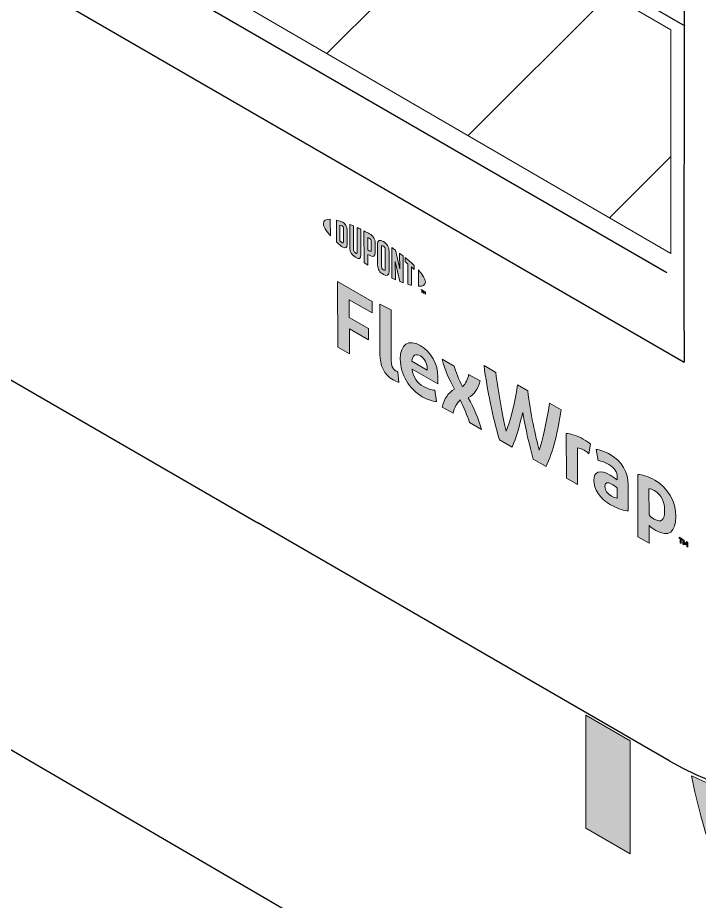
# Model space of a CAD drawing. Extents: x -1392 to 5791, y -3809 to 1722.
# Drawn here: x 1038.8 to 1081.9, y -2898.5 to -2842.6 of the extents above; entities that cross this region are included whole.
import ezdxf

# ---------------------------------------------------------------- set-up
doc = ezdxf.new("R2010")
doc.units = 0
doc.header["$MEASUREMENT"] = 0
for name, color, linetype, lineweight in [('G-ANNO-TTLB', 7, 'Continuous', 0), ('Layer 12', 7, 'Continuous', 0), ('TYVEK', 7, 'Continuous', 0), ('WALL SCRATCH', 7, 'Continuous', 0), ('X-REF - TRACED', 7, 'Continuous', 0)]:
    doc.layers.add(name, color=color, linetype=linetype, lineweight=lineweight)

# ---------------------------------------------------------------- blocks, each defined once
blk = doc.blocks.new('Block_410')
at = {"layer": 'TYVEK', "true_color": 0x003b71, "transparency": 33554687}
h = blk.add_hatch(color=156, dxfattribs=at)
h.dxf.hatch_style = 2
edge = h.paths.add_edge_path()
edge.add_spline(control_points=[(1059.067, -2863.435), (1059.067, -2863.435), (1059.057, -2859.294), (1059.057, -2859.294), (1059.057, -2859.294), (1061.242, -2860.549), (1061.242, -2860.549), (1061.242, -2860.549), (1061.244, -2861.271), (1061.244, -2861.271), (1061.244, -2861.271), (1059.792, -2860.437), (1059.792, -2860.437), (1059.792, -2860.437), (1059.795, -2861.561), (1059.795, -2861.561), (1059.795, -2861.561), (1061.016, -2862.262), (1061.016, -2862.262), (1061.016, -2862.262), (1061.018, -2862.984), (1061.018, -2862.984), (1061.018, -2862.984), (1059.797, -2862.283), (1059.797, -2862.283), (1059.797, -2862.283), (1059.801, -2863.856), (1059.801, -2863.856), (1059.801, -2863.856), (1059.067, -2863.435), (1059.067, -2863.435)], knot_values=[0, 0, 0, 0, 1, 1, 1, 2, 2, 2, 3, 3, 3, 4, 4, 4, 5, 5, 5, 6, 6, 6, 7, 7, 7, 8, 8, 8, 9, 9, 9, 10, 10, 10, 10], degree=3, periodic=0)
h = blk.add_hatch(color=156, dxfattribs=at)
h.dxf.hatch_style = 2
edge = h.paths.add_edge_path()
edge.add_spline(control_points=[(1062.44, -2864.279), (1062.441, -2864.598), (1062.513, -2864.811), (1062.718, -2864.929), (1062.77, -2864.958), (1062.821, -2864.982), (1062.867, -2864.996), (1062.867, -2864.996), (1062.92, -2865.671), (1062.92, -2865.671), (1062.822, -2865.638), (1062.663, -2865.571), (1062.561, -2865.512), (1061.971, -2865.173), (1061.734, -2864.594), (1061.732, -2863.884), (1061.732, -2863.884), (1061.724, -2860.725), (1061.724, -2860.725), (1061.724, -2860.725), (1062.432, -2861.084), (1062.432, -2861.084), (1062.432, -2861.084), (1062.44, -2864.279), (1062.44, -2864.279)], knot_values=[0, 0, 0, 0, 1, 1, 1, 2, 2, 2, 3, 3, 3, 4, 4, 4, 5, 5, 5, 6, 6, 6, 7, 7, 7, 8, 8, 8, 8], degree=3, periodic=0)
h = blk.add_hatch(color=156, dxfattribs=at)
h.dxf.hatch_style = 2
edge = h.paths.add_edge_path()
edge.add_spline(control_points=[(1063.752, -2864.329), (1063.752, -2864.329), (1064.726, -2864.888), (1064.726, -2864.888), (1064.726, -2864.888), (1064.726, -2864.817), (1064.726, -2864.817), (1064.725, -2864.486), (1064.571, -2864.155), (1064.289, -2863.993), (1063.991, -2863.822), (1063.797, -2863.953), (1063.752, -2864.329)], knot_values=[0, 0, 0, 0, 1, 1, 1, 2, 2, 2, 3, 3, 3, 4, 4, 4, 4], degree=3, periodic=0)
edge = h.paths.add_edge_path()
edge.add_spline(control_points=[(1065.31, -2866.889), (1065.085, -2866.878), (1064.751, -2866.769), (1064.413, -2866.575), (1063.587, -2866.101), (1063.021, -2865.174), (1063.019, -2864.192), (1063.016, -2863.251), (1063.533, -2862.91), (1064.287, -2863.343), (1064.959, -2863.728), (1065.402, -2864.532), (1065.404, -2865.324), (1065.404, -2865.502), (1065.394, -2865.65), (1065.384, -2865.762), (1065.384, -2865.762), (1063.763, -2864.832), (1063.763, -2864.832), (1063.831, -2865.343), (1064.073, -2865.694), (1064.483, -2865.93), (1064.734, -2866.074), (1064.975, -2866.148), (1065.196, -2866.168), (1065.196, -2866.168), (1065.31, -2866.889), (1065.31, -2866.889)], knot_values=[0, 0, 0, 0, 1, 1, 1, 2, 2, 2, 3, 3, 3, 4, 4, 4, 5, 5, 5, 6, 6, 6, 7, 7, 7, 8, 8, 8, 9, 9, 9, 9], degree=3, periodic=0)
h = blk.add_hatch(color=156, dxfattribs=at)
h.dxf.hatch_style = 2
edge = h.paths.add_edge_path()
edge.add_spline(control_points=[(1066.451, -2866.091), (1066.106, -2865.456), (1065.833, -2864.892), (1065.672, -2864.209), (1065.672, -2864.209), (1066.437, -2864.648), (1066.437, -2864.648), (1066.504, -2864.952), (1066.731, -2865.484), (1066.957, -2865.951), (1067.146, -2865.734), (1067.31, -2865.48), (1067.345, -2865.169), (1067.345, -2865.169), (1068.063, -2865.581), (1068.063, -2865.581), (1067.931, -2866.12), (1067.706, -2866.422), (1067.323, -2866.657), (1067.693, -2867.348), (1067.946, -2867.906), (1068.158, -2868.654), (1068.158, -2868.654), (1067.393, -2868.215), (1067.393, -2868.215), (1067.285, -2867.822), (1067.027, -2867.231), (1066.811, -2866.782), (1066.617, -2866.996), (1066.433, -2867.244), (1066.362, -2867.623), (1066.362, -2867.623), (1065.675, -2867.229), (1065.675, -2867.229), (1065.801, -2866.687), (1066.041, -2866.352), (1066.451, -2866.091)], knot_values=[0, 0, 0, 0, 1, 1, 1, 2, 2, 2, 3, 3, 3, 4, 4, 4, 5, 5, 5, 6, 6, 6, 7, 7, 7, 8, 8, 8, 9, 9, 9, 10, 10, 10, 11, 11, 11, 12, 12, 12, 12], degree=3, periodic=0)
h = blk.add_hatch(color=156, dxfattribs=at)
h.dxf.hatch_style = 2
edge = h.paths.add_edge_path()
edge.add_spline(control_points=[(1072.452, -2866.984), (1072.452, -2866.984), (1073.201, -2867.414), (1073.201, -2867.414), (1073.009, -2868.681), (1072.675, -2870.113), (1072.241, -2870.999), (1072.241, -2870.999), (1071.436, -2870.536), (1071.436, -2870.536), (1071.183, -2869.652), (1070.955, -2868.653), (1070.763, -2867.574), (1070.57, -2868.432), (1070.352, -2869.175), (1070.097, -2869.767), (1070.097, -2869.767), (1069.291, -2869.305), (1069.291, -2869.305), (1068.878, -2867.934), (1068.51, -2866.098), (1068.317, -2864.61), (1068.317, -2864.61), (1069.061, -2865.037), (1069.061, -2865.037), (1069.223, -2866.377), (1069.513, -2867.944), (1069.725, -2868.757), (1069.944, -2868.191), (1070.285, -2867.028), (1070.43, -2865.824), (1070.43, -2865.824), (1071.087, -2866.201), (1071.087, -2866.201), (1071.244, -2867.579), (1071.581, -2869.131), (1071.808, -2869.953), (1072.012, -2869.378), (1072.301, -2868.144), (1072.452, -2866.984)], knot_values=[0, 0, 0, 0, 1, 1, 1, 2, 2, 2, 3, 3, 3, 4, 4, 4, 5, 5, 5, 6, 6, 6, 7, 7, 7, 8, 8, 8, 9, 9, 9, 10, 10, 10, 11, 11, 11, 12, 12, 12, 13, 13, 13, 13], degree=3, periodic=0)
h = blk.add_hatch(color=156, dxfattribs=at)
h.dxf.hatch_style = 2
edge = h.paths.add_edge_path()
edge.add_spline(control_points=[(1074.594, -2869.26), (1074.778, -2869.366), (1074.953, -2869.489), (1075.055, -2869.578), (1075.055, -2869.578), (1074.954, -2870.187), (1074.954, -2870.187), (1074.867, -2870.102), (1074.759, -2870.028), (1074.652, -2869.966), (1074.462, -2869.857), (1074.334, -2869.825), (1074.226, -2869.822), (1074.226, -2869.822), (1074.232, -2872.141), (1074.232, -2872.141), (1074.232, -2872.141), (1073.524, -2871.735), (1073.524, -2871.735), (1073.524, -2871.735), (1073.517, -2868.901), (1073.517, -2868.901), (1073.794, -2868.901), (1074.224, -2869.047), (1074.594, -2869.26)], knot_values=[0, 0, 0, 0, 1, 1, 1, 2, 2, 2, 3, 3, 3, 4, 4, 4, 5, 5, 5, 6, 6, 6, 7, 7, 7, 8, 8, 8, 8], degree=3, periodic=0)
h = blk.add_hatch(color=156, dxfattribs=at)
h.dxf.hatch_style = 2
edge = h.paths.add_edge_path()
edge.add_spline(control_points=[(1076.749, -2872.99), (1076.749, -2872.99), (1076.748, -2872.357), (1076.748, -2872.357), (1076.63, -2872.26), (1076.506, -2872.171), (1076.383, -2872.101), (1076.147, -2871.965), (1075.963, -2871.966), (1075.964, -2872.244), (1075.964, -2872.492), (1076.118, -2872.711), (1076.39, -2872.867), (1076.544, -2872.955), (1076.672, -2872.993), (1076.749, -2872.99)], knot_values=[0, 0, 0, 0, 1, 1, 1, 2, 2, 2, 3, 3, 3, 4, 4, 4, 5, 5, 5, 5], degree=3, periodic=0)
edge = h.paths.add_edge_path()
edge.add_spline(control_points=[(1076.32, -2873.411), (1075.617, -2873.008), (1075.262, -2872.408), (1075.261, -2871.876), (1075.259, -2871.29), (1075.674, -2871.185), (1076.29, -2871.533), (1076.433, -2871.615), (1076.618, -2871.745), (1076.746, -2871.842), (1076.746, -2871.842), (1076.746, -2871.7), (1076.746, -2871.7), (1076.745, -2871.34), (1076.565, -2871.065), (1076.222, -2870.868), (1075.996, -2870.738), (1075.755, -2870.641), (1075.545, -2870.621), (1075.545, -2870.621), (1075.415, -2869.908), (1075.415, -2869.908), (1075.635, -2869.928), (1075.989, -2870.061), (1076.302, -2870.24), (1077.056, -2870.673), (1077.432, -2871.35), (1077.434, -2872.148), (1077.434, -2872.148), (1077.438, -2873.793), (1077.438, -2873.793), (1077.228, -2873.796), (1076.833, -2873.706), (1076.32, -2873.411)], knot_values=[0, 0, 0, 0, 1, 1, 1, 2, 2, 2, 3, 3, 3, 4, 4, 4, 5, 5, 5, 6, 6, 6, 7, 7, 7, 8, 8, 8, 9, 9, 9, 10, 10, 10, 11, 11, 11, 11], degree=3, periodic=0)
h = blk.add_hatch(color=156, dxfattribs=at)
h.dxf.hatch_style = 2
edge = h.paths.add_edge_path()
edge.add_spline(control_points=[(1079.083, -2874.324), (1079.535, -2874.583), (1079.745, -2874.385), (1079.743, -2873.775), (1079.742, -2873.243), (1079.546, -2872.776), (1079.079, -2872.508), (1078.951, -2872.434), (1078.859, -2872.411), (1078.751, -2872.397), (1078.751, -2872.397), (1078.755, -2874.053), (1078.755, -2874.053), (1078.853, -2874.156), (1078.935, -2874.239), (1079.083, -2874.324)], knot_values=[0, 0, 0, 0, 1, 1, 1, 2, 2, 2, 3, 3, 3, 4, 4, 4, 5, 5, 5, 5], degree=3, periodic=0)
edge = h.paths.add_edge_path()
edge.add_spline(control_points=[(1079.188, -2875.046), (1079.008, -2874.943), (1078.885, -2874.848), (1078.757, -2874.721), (1078.757, -2874.721), (1078.759, -2875.845), (1078.759, -2875.845), (1078.759, -2875.845), (1078.056, -2875.442), (1078.056, -2875.442), (1078.056, -2875.442), (1078.047, -2871.496), (1078.047, -2871.496), (1078.339, -2871.51), (1078.749, -2871.645), (1079.113, -2871.854), (1079.955, -2872.337), (1080.459, -2873.218), (1080.461, -2874.164), (1080.464, -2875.134), (1079.988, -2875.505), (1079.188, -2875.046)], knot_values=[0, 0, 0, 0, 1, 1, 1, 2, 2, 2, 3, 3, 3, 4, 4, 4, 5, 5, 5, 6, 6, 6, 7, 7, 7, 7], degree=3, periodic=0)
h = blk.add_hatch(color=156, dxfattribs=at)
h.dxf.hatch_style = 2
edge = h.paths.add_edge_path()
edge.add_spline(control_points=[(1080.969, -2875.651), (1080.996, -2875.738), (1081.02, -2875.804), (1081.051, -2875.875), (1081.082, -2875.839), (1081.103, -2875.8), (1081.128, -2875.742), (1081.128, -2875.742), (1081.202, -2875.784), (1081.202, -2875.784), (1081.202, -2875.784), (1081.203, -2876.09), (1081.203, -2876.09), (1081.203, -2876.09), (1081.138, -2876.053), (1081.138, -2876.053), (1081.138, -2876.053), (1081.138, -2875.912), (1081.138, -2875.912), (1081.138, -2875.912), (1081.141, -2875.866), (1081.141, -2875.866), (1081.121, -2875.9), (1081.096, -2875.935), (1081.075, -2875.961), (1081.075, -2875.961), (1081.025, -2875.933), (1081.025, -2875.933), (1081.003, -2875.88), (1080.978, -2875.817), (1080.957, -2875.758), (1080.957, -2875.758), (1080.96, -2875.81), (1080.96, -2875.81), (1080.96, -2875.81), (1080.96, -2875.951), (1080.96, -2875.951), (1080.96, -2875.951), (1080.896, -2875.914), (1080.896, -2875.914), (1080.896, -2875.914), (1080.895, -2875.608), (1080.895, -2875.608), (1080.895, -2875.608), (1080.969, -2875.651), (1080.969, -2875.651)], knot_values=[0, 0, 0, 0, 1, 1, 1, 2, 2, 2, 3, 3, 3, 4, 4, 4, 5, 5, 5, 6, 6, 6, 7, 7, 7, 8, 8, 8, 9, 9, 9, 10, 10, 10, 11, 11, 11, 12, 12, 12, 13, 13, 13, 14, 14, 14, 15, 15, 15, 15], degree=3, periodic=0)
edge = h.paths.add_edge_path()
edge.add_spline(control_points=[(1080.723, -2875.577), (1080.723, -2875.577), (1080.652, -2875.536), (1080.652, -2875.536), (1080.652, -2875.536), (1080.652, -2875.468), (1080.652, -2875.468), (1080.652, -2875.468), (1080.866, -2875.591), (1080.866, -2875.591), (1080.866, -2875.591), (1080.866, -2875.659), (1080.866, -2875.659), (1080.866, -2875.659), (1080.795, -2875.618), (1080.795, -2875.618), (1080.795, -2875.618), (1080.795, -2875.856), (1080.795, -2875.856), (1080.795, -2875.856), (1080.724, -2875.815), (1080.724, -2875.815), (1080.724, -2875.815), (1080.723, -2875.577), (1080.723, -2875.577)], knot_values=[0, 0, 0, 0, 1, 1, 1, 2, 2, 2, 3, 3, 3, 4, 4, 4, 5, 5, 5, 6, 6, 6, 7, 7, 7, 8, 8, 8, 8], degree=3, periodic=0)
at = {"layer": 'TYVEK'}
for points, knots in [([(1059.067, -2863.435), (1059.067, -2863.435), (1059.057, -2859.294), (1059.057, -2859.294), (1059.057, -2859.294), (1061.242, -2860.549), (1061.242, -2860.549), (1061.242, -2860.549), (1061.244, -2861.271), (1061.244, -2861.271), (1061.244, -2861.271), (1059.792, -2860.437), (1059.792, -2860.437), (1059.792, -2860.437), (1059.795, -2861.561), (1059.795, -2861.561), (1059.795, -2861.561), (1061.016, -2862.262), (1061.016, -2862.262), (1061.016, -2862.262), (1061.018, -2862.984), (1061.018, -2862.984), (1061.018, -2862.984), (1059.797, -2862.283), (1059.797, -2862.283), (1059.797, -2862.283), (1059.801, -2863.856), (1059.801, -2863.856), (1059.801, -2863.856), (1059.067, -2863.435), (1059.067, -2863.435)], [0, 0, 0, 0, 1, 1, 1, 2, 2, 2, 3, 3, 3, 4, 4, 4, 5, 5, 5, 6, 6, 6, 7, 7, 7, 8, 8, 8, 9, 9, 9, 10, 10, 10, 10]), ([(1062.44, -2864.279), (1062.441, -2864.598), (1062.513, -2864.811), (1062.718, -2864.929), (1062.77, -2864.958), (1062.821, -2864.982), (1062.867, -2864.996), (1062.867, -2864.996), (1062.92, -2865.671), (1062.92, -2865.671), (1062.822, -2865.638), (1062.663, -2865.571), (1062.561, -2865.512), (1061.971, -2865.173), (1061.734, -2864.594), (1061.732, -2863.884), (1061.732, -2863.884), (1061.724, -2860.725), (1061.724, -2860.725), (1061.724, -2860.725), (1062.432, -2861.084), (1062.432, -2861.084), (1062.432, -2861.084), (1062.44, -2864.279), (1062.44, -2864.279)], [0, 0, 0, 0, 1, 1, 1, 2, 2, 2, 3, 3, 3, 4, 4, 4, 5, 5, 5, 6, 6, 6, 7, 7, 7, 8, 8, 8, 8]), ([(1065.31, -2866.889), (1065.085, -2866.878), (1064.751, -2866.769), (1064.413, -2866.575), (1063.587, -2866.101), (1063.021, -2865.174), (1063.019, -2864.192), (1063.016, -2863.251), (1063.533, -2862.91), (1064.287, -2863.343), (1064.959, -2863.728), (1065.402, -2864.532), (1065.404, -2865.324), (1065.404, -2865.502), (1065.394, -2865.65), (1065.384, -2865.762), (1065.384, -2865.762), (1063.763, -2864.832), (1063.763, -2864.832), (1063.831, -2865.343), (1064.073, -2865.694), (1064.483, -2865.93), (1064.734, -2866.074), (1064.975, -2866.148), (1065.196, -2866.168), (1065.196, -2866.168), (1065.31, -2866.889), (1065.31, -2866.889)], [0, 0, 0, 0, 1, 1, 1, 2, 2, 2, 3, 3, 3, 4, 4, 4, 5, 5, 5, 6, 6, 6, 7, 7, 7, 8, 8, 8, 9, 9, 9, 9]), ([(1063.752, -2864.329), (1063.752, -2864.329), (1064.726, -2864.888), (1064.726, -2864.888), (1064.726, -2864.888), (1064.726, -2864.817), (1064.726, -2864.817), (1064.725, -2864.486), (1064.571, -2864.155), (1064.289, -2863.993), (1063.991, -2863.822), (1063.797, -2863.953), (1063.752, -2864.329)], [0, 0, 0, 0, 1, 1, 1, 2, 2, 2, 3, 3, 3, 4, 4, 4, 4]), ([(1066.451, -2866.091), (1066.106, -2865.456), (1065.833, -2864.892), (1065.672, -2864.209), (1065.672, -2864.209), (1066.437, -2864.648), (1066.437, -2864.648), (1066.504, -2864.952), (1066.731, -2865.484), (1066.957, -2865.951), (1067.146, -2865.734), (1067.31, -2865.48), (1067.345, -2865.169), (1067.345, -2865.169), (1068.063, -2865.581), (1068.063, -2865.581), (1067.931, -2866.12), (1067.706, -2866.422), (1067.323, -2866.657), (1067.693, -2867.348), (1067.946, -2867.906), (1068.158, -2868.654), (1068.158, -2868.654), (1067.393, -2868.215), (1067.393, -2868.215), (1067.285, -2867.822), (1067.027, -2867.231), (1066.811, -2866.782), (1066.617, -2866.996), (1066.433, -2867.244), (1066.362, -2867.623), (1066.362, -2867.623), (1065.675, -2867.229), (1065.675, -2867.229), (1065.801, -2866.687), (1066.041, -2866.352), (1066.451, -2866.091)], [0, 0, 0, 0, 1, 1, 1, 2, 2, 2, 3, 3, 3, 4, 4, 4, 5, 5, 5, 6, 6, 6, 7, 7, 7, 8, 8, 8, 9, 9, 9, 10, 10, 10, 11, 11, 11, 12, 12, 12, 12]), ([(1072.452, -2866.984), (1072.452, -2866.984), (1073.201, -2867.414), (1073.201, -2867.414), (1073.009, -2868.681), (1072.675, -2870.113), (1072.241, -2870.999), (1072.241, -2870.999), (1071.436, -2870.536), (1071.436, -2870.536), (1071.183, -2869.652), (1070.955, -2868.653), (1070.763, -2867.574), (1070.57, -2868.432), (1070.352, -2869.175), (1070.097, -2869.767), (1070.097, -2869.767), (1069.291, -2869.305), (1069.291, -2869.305), (1068.878, -2867.934), (1068.51, -2866.098), (1068.317, -2864.61), (1068.317, -2864.61), (1069.061, -2865.037), (1069.061, -2865.037), (1069.223, -2866.377), (1069.513, -2867.944), (1069.725, -2868.757), (1069.944, -2868.191), (1070.285, -2867.028), (1070.43, -2865.824), (1070.43, -2865.824), (1071.087, -2866.201), (1071.087, -2866.201), (1071.244, -2867.579), (1071.581, -2869.131), (1071.808, -2869.953), (1072.012, -2869.378), (1072.301, -2868.144), (1072.452, -2866.984)], [0, 0, 0, 0, 1, 1, 1, 2, 2, 2, 3, 3, 3, 4, 4, 4, 5, 5, 5, 6, 6, 6, 7, 7, 7, 8, 8, 8, 9, 9, 9, 10, 10, 10, 11, 11, 11, 12, 12, 12, 13, 13, 13, 13]), ([(1074.594, -2869.26), (1074.778, -2869.366), (1074.953, -2869.489), (1075.055, -2869.578), (1075.055, -2869.578), (1074.954, -2870.187), (1074.954, -2870.187), (1074.867, -2870.102), (1074.759, -2870.028), (1074.652, -2869.966), (1074.462, -2869.857), (1074.334, -2869.825), (1074.226, -2869.822), (1074.226, -2869.822), (1074.232, -2872.141), (1074.232, -2872.141), (1074.232, -2872.141), (1073.524, -2871.735), (1073.524, -2871.735), (1073.524, -2871.735), (1073.517, -2868.901), (1073.517, -2868.901), (1073.794, -2868.901), (1074.224, -2869.047), (1074.594, -2869.26)], [0, 0, 0, 0, 1, 1, 1, 2, 2, 2, 3, 3, 3, 4, 4, 4, 5, 5, 5, 6, 6, 6, 7, 7, 7, 8, 8, 8, 8]), ([(1076.32, -2873.411), (1075.617, -2873.008), (1075.262, -2872.408), (1075.261, -2871.876), (1075.259, -2871.29), (1075.674, -2871.185), (1076.29, -2871.533), (1076.433, -2871.615), (1076.618, -2871.745), (1076.746, -2871.842), (1076.746, -2871.842), (1076.746, -2871.7), (1076.746, -2871.7), (1076.745, -2871.34), (1076.565, -2871.065), (1076.222, -2870.868), (1075.996, -2870.738), (1075.755, -2870.641), (1075.545, -2870.621), (1075.545, -2870.621), (1075.415, -2869.908), (1075.415, -2869.908), (1075.635, -2869.928), (1075.989, -2870.061), (1076.302, -2870.24), (1077.056, -2870.673), (1077.432, -2871.35), (1077.434, -2872.148), (1077.434, -2872.148), (1077.438, -2873.793), (1077.438, -2873.793), (1077.228, -2873.796), (1076.833, -2873.706), (1076.32, -2873.411)], [0, 0, 0, 0, 1, 1, 1, 2, 2, 2, 3, 3, 3, 4, 4, 4, 5, 5, 5, 6, 6, 6, 7, 7, 7, 8, 8, 8, 9, 9, 9, 10, 10, 10, 11, 11, 11, 11]), ([(1079.188, -2875.046), (1079.008, -2874.943), (1078.885, -2874.848), (1078.757, -2874.721), (1078.757, -2874.721), (1078.759, -2875.845), (1078.759, -2875.845), (1078.759, -2875.845), (1078.056, -2875.442), (1078.056, -2875.442), (1078.056, -2875.442), (1078.047, -2871.496), (1078.047, -2871.496), (1078.339, -2871.51), (1078.749, -2871.645), (1079.113, -2871.854), (1079.955, -2872.337), (1080.459, -2873.218), (1080.461, -2874.164), (1080.464, -2875.134), (1079.988, -2875.505), (1079.188, -2875.046)], [0, 0, 0, 0, 1, 1, 1, 2, 2, 2, 3, 3, 3, 4, 4, 4, 5, 5, 5, 6, 6, 6, 7, 7, 7, 7]), ([(1076.749, -2872.99), (1076.749, -2872.99), (1076.748, -2872.357), (1076.748, -2872.357), (1076.63, -2872.26), (1076.506, -2872.171), (1076.383, -2872.101), (1076.147, -2871.965), (1075.963, -2871.966), (1075.964, -2872.244), (1075.964, -2872.492), (1076.118, -2872.711), (1076.39, -2872.867), (1076.544, -2872.955), (1076.672, -2872.993), (1076.749, -2872.99)], [0, 0, 0, 0, 1, 1, 1, 2, 2, 2, 3, 3, 3, 4, 4, 4, 5, 5, 5, 5]), ([(1079.083, -2874.324), (1079.535, -2874.583), (1079.745, -2874.385), (1079.743, -2873.775), (1079.742, -2873.243), (1079.546, -2872.776), (1079.079, -2872.508), (1078.951, -2872.434), (1078.859, -2872.411), (1078.751, -2872.397), (1078.751, -2872.397), (1078.755, -2874.053), (1078.755, -2874.053), (1078.853, -2874.156), (1078.935, -2874.239), (1079.083, -2874.324)], [0, 0, 0, 0, 1, 1, 1, 2, 2, 2, 3, 3, 3, 4, 4, 4, 5, 5, 5, 5]), ([(1080.723, -2875.577), (1080.723, -2875.577), (1080.652, -2875.536), (1080.652, -2875.536), (1080.652, -2875.536), (1080.652, -2875.468), (1080.652, -2875.468), (1080.652, -2875.468), (1080.866, -2875.591), (1080.866, -2875.591), (1080.866, -2875.591), (1080.866, -2875.659), (1080.866, -2875.659), (1080.866, -2875.659), (1080.795, -2875.618), (1080.795, -2875.618), (1080.795, -2875.618), (1080.795, -2875.856), (1080.795, -2875.856), (1080.795, -2875.856), (1080.724, -2875.815), (1080.724, -2875.815), (1080.724, -2875.815), (1080.723, -2875.577), (1080.723, -2875.577)], [0, 0, 0, 0, 1, 1, 1, 2, 2, 2, 3, 3, 3, 4, 4, 4, 5, 5, 5, 6, 6, 6, 7, 7, 7, 8, 8, 8, 8]), ([(1080.969, -2875.651), (1080.996, -2875.738), (1081.02, -2875.804), (1081.051, -2875.875), (1081.082, -2875.839), (1081.103, -2875.8), (1081.128, -2875.742), (1081.128, -2875.742), (1081.202, -2875.784), (1081.202, -2875.784), (1081.202, -2875.784), (1081.203, -2876.09), (1081.203, -2876.09), (1081.203, -2876.09), (1081.138, -2876.053), (1081.138, -2876.053), (1081.138, -2876.053), (1081.138, -2875.912), (1081.138, -2875.912), (1081.138, -2875.912), (1081.141, -2875.866), (1081.141, -2875.866), (1081.121, -2875.9), (1081.096, -2875.935), (1081.075, -2875.961), (1081.075, -2875.961), (1081.025, -2875.933), (1081.025, -2875.933), (1081.003, -2875.88), (1080.978, -2875.817), (1080.957, -2875.758), (1080.957, -2875.758), (1080.96, -2875.81), (1080.96, -2875.81), (1080.96, -2875.81), (1080.96, -2875.951), (1080.96, -2875.951), (1080.96, -2875.951), (1080.896, -2875.914), (1080.896, -2875.914), (1080.896, -2875.914), (1080.895, -2875.608), (1080.895, -2875.608), (1080.895, -2875.608), (1080.969, -2875.651), (1080.969, -2875.651)], [0, 0, 0, 0, 1, 1, 1, 2, 2, 2, 3, 3, 3, 4, 4, 4, 5, 5, 5, 6, 6, 6, 7, 7, 7, 8, 8, 8, 9, 9, 9, 10, 10, 10, 11, 11, 11, 12, 12, 12, 13, 13, 13, 14, 14, 14, 15, 15, 15, 15])]:
    blk.add_open_spline(points, degree=3, knots=knots, dxfattribs=at)
blk = doc.blocks.new('Block_411')
at = {"layer": 'TYVEK', "true_color": 0x003b71, "transparency": 33554687}
h = blk.add_hatch(color=156, dxfattribs=at)
h.dxf.hatch_style = 2
edge = h.paths.add_edge_path()
edge.add_spline(control_points=[(1058.155, -2855.616), (1058.155, -2855.806), (1058.316, -2856.077), (1058.596, -2856.39), (1058.596, -2856.39), (1058.593, -2855.351), (1058.593, -2855.351), (1058.314, -2855.342), (1058.154, -2855.427), (1058.155, -2855.616)], knot_values=[0, 0, 0, 0, 1, 1, 1, 2, 2, 2, 3, 3, 3, 3], degree=3, periodic=0)
h = blk.add_hatch(color=156, dxfattribs=at)
h.dxf.hatch_style = 2
edge = h.paths.add_edge_path()
edge.add_spline(control_points=[(1059.436, -2856.776), (1059.436, -2856.856), (1059.395, -2856.858), (1059.345, -2856.83), (1059.306, -2856.808), (1059.247, -2856.757), (1059.198, -2856.714), (1059.198, -2856.714), (1059.195, -2855.72), (1059.195, -2855.72), (1059.244, -2855.733), (1059.304, -2855.751), (1059.342, -2855.773), (1059.392, -2855.802), (1059.434, -2855.852), (1059.434, -2855.932), (1059.434, -2855.932), (1059.436, -2856.776), (1059.436, -2856.776)], knot_values=[0, 0, 0, 0, 1, 1, 1, 2, 2, 2, 3, 3, 3, 4, 4, 4, 5, 5, 5, 6, 6, 6, 6], degree=3, periodic=0)
edge = h.paths.add_edge_path()
edge.add_spline(control_points=[(1059.374, -2855.532), (1059.296, -2855.487), (1059.183, -2855.449), (1058.98, -2855.405), (1058.98, -2855.405), (1058.983, -2856.783), (1058.983, -2856.783), (1059.163, -2856.948), (1059.3, -2857.063), (1059.378, -2857.108), (1059.558, -2857.212), (1059.659, -2857.143), (1059.659, -2856.939), (1059.659, -2856.939), (1059.656, -2856.024), (1059.656, -2856.024), (1059.656, -2855.821), (1059.554, -2855.635), (1059.374, -2855.532)], knot_values=[0, 0, 0, 0, 1, 1, 1, 2, 2, 2, 3, 3, 3, 4, 4, 4, 5, 5, 5, 6, 6, 6, 6], degree=3, periodic=0)
h = blk.add_hatch(color=156, dxfattribs=at)
h.dxf.hatch_style = 2
edge = h.paths.add_edge_path()
edge.add_spline(control_points=[(1060.286, -2857.425), (1060.287, -2857.505), (1060.263, -2857.542), (1060.177, -2857.48), (1060.092, -2857.42), (1060.069, -2857.365), (1060.069, -2857.271), (1060.069, -2857.271), (1060.065, -2855.771), (1060.065, -2855.771), (1060.009, -2855.746), (1059.883, -2855.694), (1059.83, -2855.672), (1059.83, -2855.672), (1059.833, -2857.189), (1059.833, -2857.189), (1059.834, -2857.431), (1059.936, -2857.584), (1060.177, -2857.754), (1060.398, -2857.91), (1060.533, -2857.859), (1060.532, -2857.59), (1060.532, -2857.59), (1060.528, -2855.988), (1060.528, -2855.988), (1060.482, -2855.964), (1060.331, -2855.892), (1060.283, -2855.87), (1060.283, -2855.87), (1060.286, -2857.425), (1060.286, -2857.425)], knot_values=[0, 0, 0, 0, 1, 1, 1, 2, 2, 2, 3, 3, 3, 4, 4, 4, 5, 5, 5, 6, 6, 6, 7, 7, 7, 8, 8, 8, 9, 9, 9, 10, 10, 10, 10], degree=3, periodic=0)
h = blk.add_hatch(color=156, dxfattribs=at)
h.dxf.hatch_style = 2
edge = h.paths.add_edge_path()
edge.add_spline(control_points=[(1061.181, -2857.281), (1061.181, -2857.368), (1061.155, -2857.397), (1061.055, -2857.34), (1061.055, -2857.34), (1060.969, -2857.291), (1060.969, -2857.291), (1060.969, -2857.291), (1060.967, -2856.494), (1060.967, -2856.494), (1061.005, -2856.514), (1061.026, -2856.525), (1061.049, -2856.538), (1061.157, -2856.6), (1061.18, -2856.661), (1061.18, -2856.749), (1061.18, -2856.749), (1061.181, -2857.281), (1061.181, -2857.281)], knot_values=[0, 0, 0, 0, 1, 1, 1, 2, 2, 2, 3, 3, 3, 4, 4, 4, 5, 5, 5, 6, 6, 6, 6], degree=3, periodic=0)
edge = h.paths.add_edge_path()
edge.add_spline(control_points=[(1061.063, -2856.265), (1061.02, -2856.24), (1060.864, -2856.157), (1060.72, -2856.084), (1060.72, -2856.084), (1060.725, -2858.103), (1060.725, -2858.103), (1060.774, -2858.134), (1060.902, -2858.215), (1060.971, -2858.257), (1060.971, -2858.257), (1060.97, -2857.571), (1060.97, -2857.571), (1060.97, -2857.571), (1061.066, -2857.626), (1061.066, -2857.626), (1061.324, -2857.773), (1061.43, -2857.701), (1061.43, -2857.445), (1061.43, -2857.445), (1061.428, -2856.85), (1061.428, -2856.85), (1061.428, -2856.599), (1061.307, -2856.405), (1061.063, -2856.265)], knot_values=[0, 0, 0, 0, 1, 1, 1, 2, 2, 2, 3, 3, 3, 4, 4, 4, 5, 5, 5, 6, 6, 6, 7, 7, 7, 8, 8, 8, 8], degree=3, periodic=0)
h = blk.add_hatch(color=156, dxfattribs=at)
h.dxf.hatch_style = 2
edge = h.paths.add_edge_path()
edge.add_spline(control_points=[(1062.061, -2858.49), (1062.061, -2858.57), (1062.039, -2858.598), (1061.951, -2858.551), (1061.862, -2858.503), (1061.837, -2858.444), (1061.837, -2858.362), (1061.837, -2858.362), (1061.834, -2857.104), (1061.834, -2857.104), (1061.834, -2857.021), (1061.858, -2856.989), (1061.948, -2857.043), (1062.035, -2857.096), (1062.058, -2857.152), (1062.058, -2857.232), (1062.058, -2857.232), (1062.061, -2858.49), (1062.061, -2858.49)], knot_values=[0, 0, 0, 0, 1, 1, 1, 2, 2, 2, 3, 3, 3, 4, 4, 4, 5, 5, 5, 6, 6, 6, 6], degree=3, periodic=0)
edge = h.paths.add_edge_path()
edge.add_spline(control_points=[(1061.947, -2856.761), (1061.719, -2856.618), (1061.584, -2856.656), (1061.584, -2856.922), (1061.584, -2856.922), (1061.588, -2858.242), (1061.588, -2858.242), (1061.588, -2858.523), (1061.711, -2858.709), (1061.952, -2858.835), (1062.188, -2858.958), (1062.31, -2858.925), (1062.31, -2858.627), (1062.31, -2858.627), (1062.307, -2857.367), (1062.307, -2857.367), (1062.306, -2857.082), (1062.195, -2856.917), (1061.947, -2856.761)], knot_values=[0, 0, 0, 0, 1, 1, 1, 2, 2, 2, 3, 3, 3, 4, 4, 4, 5, 5, 5, 6, 6, 6, 6], degree=3, periodic=0)
h = blk.add_hatch(color=156, dxfattribs=at)
h.dxf.hatch_style = 2
edge = h.paths.add_edge_path()
edge.add_spline(control_points=[(1062.991, -2858.483), (1062.991, -2858.483), (1062.716, -2857.301), (1062.716, -2857.301), (1062.641, -2857.247), (1062.552, -2857.184), (1062.483, -2857.137), (1062.483, -2857.137), (1062.487, -2859.073), (1062.487, -2859.073), (1062.536, -2859.096), (1062.66, -2859.151), (1062.724, -2859.178), (1062.724, -2859.178), (1062.702, -2858.026), (1062.702, -2858.026), (1062.702, -2858.026), (1062.993, -2859.288), (1062.993, -2859.288), (1063.054, -2859.312), (1063.144, -2859.346), (1063.203, -2859.367), (1063.203, -2859.367), (1063.199, -2857.665), (1063.199, -2857.665), (1063.137, -2857.616), (1063.025, -2857.53), (1062.972, -2857.489), (1062.972, -2857.489), (1062.991, -2858.483), (1062.991, -2858.483)], knot_values=[0, 0, 0, 0, 1, 1, 1, 2, 2, 2, 3, 3, 3, 4, 4, 4, 5, 5, 5, 6, 6, 6, 7, 7, 7, 8, 8, 8, 9, 9, 9, 10, 10, 10, 10], degree=3, periodic=0)
h = blk.add_hatch(color=156, dxfattribs=at)
h.dxf.hatch_style = 2
edge = h.paths.add_edge_path()
edge.add_spline(control_points=[(1063.321, -2858.032), (1063.382, -2858.08), (1063.442, -2858.128), (1063.5, -2858.177), (1063.5, -2858.177), (1063.503, -2859.464), (1063.503, -2859.464), (1063.557, -2859.481), (1063.657, -2859.508), (1063.724, -2859.523), (1063.724, -2859.523), (1063.721, -2858.364), (1063.721, -2858.364), (1063.785, -2858.42), (1063.845, -2858.473), (1063.9, -2858.523), (1063.9, -2858.523), (1063.9, -2858.275), (1063.9, -2858.275), (1063.725, -2858.105), (1063.539, -2857.941), (1063.32, -2857.763), (1063.32, -2857.763), (1063.321, -2858.032), (1063.321, -2858.032)], knot_values=[0, 0, 0, 0, 1, 1, 1, 2, 2, 2, 3, 3, 3, 4, 4, 4, 5, 5, 5, 6, 6, 6, 7, 7, 7, 8, 8, 8, 8], degree=3, periodic=0)
h = blk.add_hatch(color=156, dxfattribs=at)
h.dxf.hatch_style = 2
edge = h.paths.add_edge_path()
edge.add_spline(control_points=[(1064.606, -2859.319), (1064.606, -2859.51), (1064.446, -2859.596), (1064.167, -2859.589), (1064.167, -2859.589), (1064.164, -2858.549), (1064.164, -2858.549), (1064.444, -2858.861), (1064.605, -2859.131), (1064.606, -2859.319)], knot_values=[0, 0, 0, 0, 1, 1, 1, 2, 2, 2, 3, 3, 3, 3], degree=3, periodic=0)
h = blk.add_hatch(color=156, dxfattribs=at)
h.dxf.hatch_style = 2
edge = h.paths.add_edge_path()
edge.add_spline(control_points=[(1064.476, -2859.87), (1064.476, -2859.87), (1064.503, -2859.886), (1064.503, -2859.886), (1064.503, -2859.886), (1064.542, -2859.979), (1064.542, -2859.979), (1064.542, -2859.979), (1064.581, -2859.931), (1064.581, -2859.931), (1064.581, -2859.931), (1064.607, -2859.945), (1064.607, -2859.945), (1064.607, -2859.945), (1064.607, -2860.095), (1064.607, -2860.095), (1064.607, -2860.095), (1064.583, -2860.081), (1064.583, -2860.081), (1064.583, -2860.081), (1064.583, -2859.975), (1064.583, -2859.975), (1064.583, -2859.975), (1064.543, -2860.023), (1064.543, -2860.023), (1064.543, -2860.023), (1064.541, -2860.022), (1064.541, -2860.022), (1064.541, -2860.022), (1064.5, -2859.927), (1064.5, -2859.927), (1064.5, -2859.927), (1064.501, -2860.034), (1064.501, -2860.034), (1064.501, -2860.034), (1064.477, -2860.02), (1064.477, -2860.02), (1064.477, -2860.02), (1064.476, -2859.87), (1064.476, -2859.87)], knot_values=[0, 0, 0, 0, 1, 1, 1, 2, 2, 2, 3, 3, 3, 4, 4, 4, 5, 5, 5, 6, 6, 6, 7, 7, 7, 8, 8, 8, 9, 9, 9, 10, 10, 10, 11, 11, 11, 12, 12, 12, 13, 13, 13, 13], degree=3, periodic=0)
edge = h.paths.add_edge_path()
edge.add_spline(control_points=[(1064.384, -2859.843), (1064.384, -2859.843), (1064.343, -2859.82), (1064.343, -2859.82), (1064.343, -2859.82), (1064.343, -2859.794), (1064.343, -2859.794), (1064.343, -2859.794), (1064.448, -2859.854), (1064.448, -2859.854), (1064.448, -2859.854), (1064.449, -2859.881), (1064.449, -2859.881), (1064.449, -2859.881), (1064.408, -2859.858), (1064.408, -2859.858), (1064.408, -2859.858), (1064.409, -2859.981), (1064.409, -2859.981), (1064.409, -2859.981), (1064.384, -2859.967), (1064.384, -2859.967), (1064.384, -2859.967), (1064.384, -2859.843), (1064.384, -2859.843)], knot_values=[0, 0, 0, 0, 1, 1, 1, 2, 2, 2, 3, 3, 3, 4, 4, 4, 5, 5, 5, 6, 6, 6, 7, 7, 7, 8, 8, 8, 8], degree=3, periodic=0)
at = {"layer": 'TYVEK'}
for points, knots in [([(1058.155, -2855.616), (1058.155, -2855.806), (1058.316, -2856.077), (1058.596, -2856.39), (1058.596, -2856.39), (1058.593, -2855.351), (1058.593, -2855.351), (1058.314, -2855.342), (1058.154, -2855.427), (1058.155, -2855.616)], [0, 0, 0, 0, 1, 1, 1, 2, 2, 2, 3, 3, 3, 3]), ([(1059.374, -2855.532), (1059.296, -2855.487), (1059.183, -2855.449), (1058.98, -2855.405), (1058.98, -2855.405), (1058.983, -2856.783), (1058.983, -2856.783), (1059.163, -2856.948), (1059.3, -2857.063), (1059.378, -2857.108), (1059.558, -2857.212), (1059.659, -2857.143), (1059.659, -2856.939), (1059.659, -2856.939), (1059.656, -2856.024), (1059.656, -2856.024), (1059.656, -2855.821), (1059.554, -2855.635), (1059.374, -2855.532)], [0, 0, 0, 0, 1, 1, 1, 2, 2, 2, 3, 3, 3, 4, 4, 4, 5, 5, 5, 6, 6, 6, 6]), ([(1059.436, -2856.776), (1059.436, -2856.856), (1059.395, -2856.858), (1059.345, -2856.83), (1059.306, -2856.808), (1059.247, -2856.757), (1059.198, -2856.714), (1059.198, -2856.714), (1059.195, -2855.72), (1059.195, -2855.72), (1059.244, -2855.733), (1059.304, -2855.751), (1059.342, -2855.773), (1059.392, -2855.802), (1059.434, -2855.852), (1059.434, -2855.932), (1059.434, -2855.932), (1059.436, -2856.776), (1059.436, -2856.776)], [0, 0, 0, 0, 1, 1, 1, 2, 2, 2, 3, 3, 3, 4, 4, 4, 5, 5, 5, 6, 6, 6, 6]), ([(1060.286, -2857.425), (1060.287, -2857.505), (1060.263, -2857.542), (1060.177, -2857.48), (1060.092, -2857.42), (1060.069, -2857.365), (1060.069, -2857.271), (1060.069, -2857.271), (1060.065, -2855.771), (1060.065, -2855.771), (1060.009, -2855.746), (1059.883, -2855.694), (1059.83, -2855.672), (1059.83, -2855.672), (1059.833, -2857.189), (1059.833, -2857.189), (1059.834, -2857.431), (1059.936, -2857.584), (1060.177, -2857.754), (1060.398, -2857.91), (1060.533, -2857.859), (1060.532, -2857.59), (1060.532, -2857.59), (1060.528, -2855.988), (1060.528, -2855.988), (1060.482, -2855.964), (1060.331, -2855.892), (1060.283, -2855.87), (1060.283, -2855.87), (1060.286, -2857.425), (1060.286, -2857.425)], [0, 0, 0, 0, 1, 1, 1, 2, 2, 2, 3, 3, 3, 4, 4, 4, 5, 5, 5, 6, 6, 6, 7, 7, 7, 8, 8, 8, 9, 9, 9, 10, 10, 10, 10]), ([(1061.063, -2856.265), (1061.02, -2856.24), (1060.864, -2856.157), (1060.72, -2856.084), (1060.72, -2856.084), (1060.725, -2858.103), (1060.725, -2858.103), (1060.774, -2858.134), (1060.902, -2858.215), (1060.971, -2858.257), (1060.971, -2858.257), (1060.97, -2857.571), (1060.97, -2857.571), (1060.97, -2857.571), (1061.066, -2857.626), (1061.066, -2857.626), (1061.324, -2857.773), (1061.43, -2857.701), (1061.43, -2857.445), (1061.43, -2857.445), (1061.428, -2856.85), (1061.428, -2856.85), (1061.428, -2856.599), (1061.307, -2856.405), (1061.063, -2856.265)], [0, 0, 0, 0, 1, 1, 1, 2, 2, 2, 3, 3, 3, 4, 4, 4, 5, 5, 5, 6, 6, 6, 7, 7, 7, 8, 8, 8, 8]), ([(1061.181, -2857.281), (1061.181, -2857.368), (1061.155, -2857.397), (1061.055, -2857.34), (1061.055, -2857.34), (1060.969, -2857.291), (1060.969, -2857.291), (1060.969, -2857.291), (1060.967, -2856.494), (1060.967, -2856.494), (1061.005, -2856.514), (1061.026, -2856.525), (1061.049, -2856.538), (1061.157, -2856.6), (1061.18, -2856.661), (1061.18, -2856.749), (1061.18, -2856.749), (1061.181, -2857.281), (1061.181, -2857.281)], [0, 0, 0, 0, 1, 1, 1, 2, 2, 2, 3, 3, 3, 4, 4, 4, 5, 5, 5, 6, 6, 6, 6]), ([(1061.947, -2856.761), (1061.719, -2856.618), (1061.584, -2856.656), (1061.584, -2856.922), (1061.584, -2856.922), (1061.588, -2858.242), (1061.588, -2858.242), (1061.588, -2858.523), (1061.711, -2858.709), (1061.952, -2858.835), (1062.188, -2858.958), (1062.31, -2858.925), (1062.31, -2858.627), (1062.31, -2858.627), (1062.307, -2857.367), (1062.307, -2857.367), (1062.306, -2857.082), (1062.195, -2856.917), (1061.947, -2856.761)], [0, 0, 0, 0, 1, 1, 1, 2, 2, 2, 3, 3, 3, 4, 4, 4, 5, 5, 5, 6, 6, 6, 6]), ([(1062.061, -2858.49), (1062.061, -2858.57), (1062.039, -2858.598), (1061.951, -2858.551), (1061.862, -2858.503), (1061.837, -2858.444), (1061.837, -2858.362), (1061.837, -2858.362), (1061.834, -2857.104), (1061.834, -2857.104), (1061.834, -2857.021), (1061.858, -2856.989), (1061.948, -2857.043), (1062.035, -2857.096), (1062.058, -2857.152), (1062.058, -2857.232), (1062.058, -2857.232), (1062.061, -2858.49), (1062.061, -2858.49)], [0, 0, 0, 0, 1, 1, 1, 2, 2, 2, 3, 3, 3, 4, 4, 4, 5, 5, 5, 6, 6, 6, 6]), ([(1062.991, -2858.483), (1062.991, -2858.483), (1062.716, -2857.301), (1062.716, -2857.301), (1062.641, -2857.247), (1062.552, -2857.184), (1062.483, -2857.137), (1062.483, -2857.137), (1062.487, -2859.073), (1062.487, -2859.073), (1062.536, -2859.096), (1062.66, -2859.151), (1062.724, -2859.178), (1062.724, -2859.178), (1062.702, -2858.026), (1062.702, -2858.026), (1062.702, -2858.026), (1062.993, -2859.288), (1062.993, -2859.288), (1063.054, -2859.312), (1063.144, -2859.346), (1063.203, -2859.367), (1063.203, -2859.367), (1063.199, -2857.665), (1063.199, -2857.665), (1063.137, -2857.616), (1063.025, -2857.53), (1062.972, -2857.489), (1062.972, -2857.489), (1062.991, -2858.483), (1062.991, -2858.483)], [0, 0, 0, 0, 1, 1, 1, 2, 2, 2, 3, 3, 3, 4, 4, 4, 5, 5, 5, 6, 6, 6, 7, 7, 7, 8, 8, 8, 9, 9, 9, 10, 10, 10, 10]), ([(1063.321, -2858.032), (1063.382, -2858.08), (1063.442, -2858.128), (1063.5, -2858.177), (1063.5, -2858.177), (1063.503, -2859.464), (1063.503, -2859.464), (1063.557, -2859.481), (1063.657, -2859.508), (1063.724, -2859.523), (1063.724, -2859.523), (1063.721, -2858.364), (1063.721, -2858.364), (1063.785, -2858.42), (1063.845, -2858.473), (1063.9, -2858.523), (1063.9, -2858.523), (1063.9, -2858.275), (1063.9, -2858.275), (1063.725, -2858.105), (1063.539, -2857.941), (1063.32, -2857.763), (1063.32, -2857.763), (1063.321, -2858.032), (1063.321, -2858.032)], [0, 0, 0, 0, 1, 1, 1, 2, 2, 2, 3, 3, 3, 4, 4, 4, 5, 5, 5, 6, 6, 6, 7, 7, 7, 8, 8, 8, 8]), ([(1064.606, -2859.319), (1064.606, -2859.51), (1064.446, -2859.596), (1064.167, -2859.589), (1064.167, -2859.589), (1064.164, -2858.549), (1064.164, -2858.549), (1064.444, -2858.861), (1064.605, -2859.131), (1064.606, -2859.319)], [0, 0, 0, 0, 1, 1, 1, 2, 2, 2, 3, 3, 3, 3]), ([(1064.384, -2859.843), (1064.384, -2859.843), (1064.343, -2859.82), (1064.343, -2859.82), (1064.343, -2859.82), (1064.343, -2859.794), (1064.343, -2859.794), (1064.343, -2859.794), (1064.448, -2859.854), (1064.448, -2859.854), (1064.448, -2859.854), (1064.449, -2859.881), (1064.449, -2859.881), (1064.449, -2859.881), (1064.408, -2859.858), (1064.408, -2859.858), (1064.408, -2859.858), (1064.409, -2859.981), (1064.409, -2859.981), (1064.409, -2859.981), (1064.384, -2859.967), (1064.384, -2859.967), (1064.384, -2859.967), (1064.384, -2859.843), (1064.384, -2859.843)], [0, 0, 0, 0, 1, 1, 1, 2, 2, 2, 3, 3, 3, 4, 4, 4, 5, 5, 5, 6, 6, 6, 7, 7, 7, 8, 8, 8, 8]), ([(1064.476, -2859.87), (1064.476, -2859.87), (1064.503, -2859.886), (1064.503, -2859.886), (1064.503, -2859.886), (1064.542, -2859.979), (1064.542, -2859.979), (1064.542, -2859.979), (1064.581, -2859.931), (1064.581, -2859.931), (1064.581, -2859.931), (1064.607, -2859.945), (1064.607, -2859.945), (1064.607, -2859.945), (1064.607, -2860.095), (1064.607, -2860.095), (1064.607, -2860.095), (1064.583, -2860.081), (1064.583, -2860.081), (1064.583, -2860.081), (1064.583, -2859.975), (1064.583, -2859.975), (1064.583, -2859.975), (1064.543, -2860.023), (1064.543, -2860.023), (1064.543, -2860.023), (1064.541, -2860.022), (1064.541, -2860.022), (1064.541, -2860.022), (1064.5, -2859.927), (1064.5, -2859.927), (1064.5, -2859.927), (1064.501, -2860.034), (1064.501, -2860.034), (1064.501, -2860.034), (1064.477, -2860.02), (1064.477, -2860.02), (1064.477, -2860.02), (1064.476, -2859.87), (1064.476, -2859.87)], [0, 0, 0, 0, 1, 1, 1, 2, 2, 2, 3, 3, 3, 4, 4, 4, 5, 5, 5, 6, 6, 6, 7, 7, 7, 8, 8, 8, 9, 9, 9, 10, 10, 10, 11, 11, 11, 12, 12, 12, 13, 13, 13, 13])]:
    blk.add_open_spline(points, degree=3, knots=knots, dxfattribs=at)
blk = doc.blocks.new('Block_409')
at = {"layer": 'TYVEK'}
for name in ['Block_411', 'Block_410']:
    blk.add_blockref(name, (0, 0), dxfattribs=at)
blk = doc.blocks.new('Block_878')
at = {"layer": 'X-REF - TRACED', "true_color": 0x848484, "transparency": 33554687}
h = blk.add_hatch(color=252, dxfattribs=at)
h.dxf.hatch_style = 2
h.paths.add_polyline_path([(1077.569, -2888.362), (1077.569, -2895.512), (1074.759, -2893.892), (1074.759, -2886.732)])
at = {"layer": 'X-REF - TRACED'}
blk.add_lwpolyline([(1077.569, -2888.362), (1077.569, -2895.512), (1074.759, -2893.892), (1074.759, -2886.732)], close=True, dxfattribs=at)
blk = doc.blocks.new('Block_877')
at = {"layer": 'X-REF - TRACED', "true_color": 0x848484, "transparency": 33554687}
h = blk.add_hatch(color=252, dxfattribs=at)
h.dxf.hatch_style = 2
edge = h.paths.add_edge_path()
edge.add_spline(control_points=[(1090.379, -2892.412), (1090.379, -2892.412), (1086.039, -2905.352), (1086.039, -2905.352), (1086.039, -2905.352), (1083.339, -2903.782), (1083.339, -2903.782), (1083.339, -2903.782), (1084.729, -2899.642), (1084.729, -2899.642), (1084.729, -2899.642), (1084.179, -2899.332), (1084.179, -2899.332), (1082.809, -2895.902), (1081.959, -2893.272), (1081.449, -2890.562), (1082.299, -2890.992), (1083.179, -2891.342), (1084.069, -2891.622), (1084.399, -2893.612), (1084.889, -2895.412), (1085.519, -2897.262), (1085.519, -2897.262), (1087.179, -2892.302), (1087.179, -2892.302), (1088.249, -2892.442), (1089.319, -2892.472), (1090.379, -2892.412)], knot_values=[0, 0, 0, 0, 1, 1, 1, 2, 2, 2, 3, 3, 3, 4, 4, 4, 5, 5, 5, 6, 6, 6, 7, 7, 7, 8, 8, 8, 9, 9, 9, 9], degree=3, periodic=0)
at = {"layer": 'X-REF - TRACED'}
blk.add_open_spline([(1090.379, -2892.412), (1090.379, -2892.412), (1086.039, -2905.352), (1086.039, -2905.352), (1086.039, -2905.352), (1083.339, -2903.782), (1083.339, -2903.782), (1083.339, -2903.782), (1084.729, -2899.642), (1084.729, -2899.642), (1084.729, -2899.642), (1084.179, -2899.332), (1084.179, -2899.332), (1082.809, -2895.902), (1081.959, -2893.272), (1081.449, -2890.562), (1082.299, -2890.992), (1083.179, -2891.342), (1084.069, -2891.622), (1084.399, -2893.612), (1084.889, -2895.412), (1085.519, -2897.262), (1085.519, -2897.262), (1087.179, -2892.302), (1087.179, -2892.302), (1088.249, -2892.442), (1089.319, -2892.472), (1090.379, -2892.412)], degree=3, knots=[0, 0, 0, 0, 1, 1, 1, 2, 2, 2, 3, 3, 3, 4, 4, 4, 5, 5, 5, 6, 6, 6, 7, 7, 7, 8, 8, 8, 9, 9, 9, 9], dxfattribs=at)
blk.add_blockref('Block_878', (0, 0), dxfattribs=at)
blk = doc.blocks.new('Block_876')
at = {"layer": 'X-REF - TRACED'}
blk.add_blockref('Block_877', (0, 0), dxfattribs=at)
blk = doc.blocks.new('Block_875')
at = {"layer": 'X-REF - TRACED'}
blk.add_blockref('Block_876', (0, 0), dxfattribs=at)
blk = doc.blocks.new('Block_874')
at = {"layer": 'X-REF - TRACED'}
blk.add_blockref('Block_875', (0, 0), dxfattribs=at)

msp = doc.modelspace()

# ---------------------------------------------------------------- hatches: boundary and pattern name
at = {"layer": 'G-ANNO-TTLB', "true_color": 0xff00ff, "transparency": 33554687}
h = msp.add_hatch(color=6, dxfattribs=at)
edge = h.paths.add_edge_path()
edge.add_spline(control_points=[(1773.018, -3692.604), (1773.018, -3692.604), (-1156.5, -3692.604), (-1156.5, -3692.604), (-1156.5, -3692.604), (-1156.5, -1235.604), (-1156.5, -1235.604), (-1156.5, -1235.604), (1773.018, -1235.604), (1773.018, -1235.604), (1773.018, -1235.604), (1773.018, -3692.604), (1773.018, -3692.604)], knot_values=[0, 0, 0, 0, 1, 1, 1, 2, 2, 2, 3, 3, 3, 4, 4, 4, 4], degree=3, periodic=0)
edge = h.paths.add_edge_path()
edge.add_spline(control_points=[(-1147.5, -1244.604), (-1147.5, -1244.604), (-1147.5, -3683.604), (-1147.5, -3683.604), (-1147.5, -3683.604), (1764.018, -3683.604), (1764.018, -3683.604), (1764.018, -3683.604), (1764.018, -1244.604), (1764.018, -1244.604), (1764.018, -1244.604), (-1147.5, -1244.604), (-1147.5, -1244.604)], knot_values=[0, 0, 0, 0, 1, 1, 1, 2, 2, 2, 3, 3, 3, 4, 4, 4, 4], degree=3, periodic=0)
edge.add_line((-1147.5, -1244.604), (-1147.5, -1244.604))
at = {"layer": 'Layer 12', "true_color": 0x000000, "transparency": 33554687}
h = msp.add_hatch(dxfattribs=at)
h.set_pattern_fill('_U', color=18, scale=10, angle=45, style=2, pattern_type=0)
h.set_pattern_definition([(45, (0, 0), (-7.071067, 7.07107), [])])
h.paths.add_polyline_path([(1080.145, -2843.365), (1080.145, -2857.504), (1004.441, -2813.513), (1016.643, -2806.565)])

# ---------------------------------------------------------------- linework, layer by layer
at = {"layer": 'G-ANNO-TTLB'}
for points in [[(1773.018, -3692.604), (1773.018, -3692.604), (-1156.5, -3692.604), (-1156.5, -3692.604), (-1156.5, -3692.604), (-1156.5, -1235.604), (-1156.5, -1235.604), (-1156.5, -1235.604), (1773.018, -1235.604), (1773.018, -1235.604), (1773.018, -1235.604), (1773.018, -3692.604), (1773.018, -3692.604)], [(-1147.5, -1244.604), (-1147.5, -1244.604), (-1147.5, -3683.604), (-1147.5, -3683.604), (-1147.5, -3683.604), (1764.018, -3683.604), (1764.018, -3683.604), (1764.018, -3683.604), (1764.018, -1244.604), (1764.018, -1244.604), (1764.018, -1244.604), (-1147.5, -1244.604), (-1147.5, -1244.604)]]:
    msp.add_open_spline(points, degree=3, knots=[0, 0, 0, 0, 1, 1, 1, 2, 2, 2, 3, 3, 3, 4, 4, 4, 4], dxfattribs=at)
at = {"layer": 'Layer 12'}
msp.add_lwpolyline([(1080.145, -2843.365), (1080.145, -2857.504), (1004.441, -2813.513), (1016.643, -2806.565)], close=True, dxfattribs=at)
at = {"layer": 'TYVEK', "color": 4, "lineweight": 25, "true_color": 0x00ffff}
for p, q in [((1017.043, -2806.096), (1081.03, -2843.112)), ((1003.219, -2814.379), (1079.879, -2858.726)), ((1080.972, -2862.427), (1081.026, -2825.719)), ((1040.198, -2840.79), (1080.976, -2864.38)), ((1015.95, -2852.551), (1054.008, -2874.567)), ((1080.972, -2862.427), (1080.976, -2864.38)), ((1080.073, -2889.646), (1054.008, -2874.567)), ((1081.026, -2890.159), (1081.026, -2890.197))]:
    msp.add_line(p, q, dxfattribs=at)
msp.add_open_spline([(1080.073, -2889.646), (1088.678, -2894.623), (1099.689, -2891.683), (1104.667, -2883.078), (1106.252, -2880.339), (1107.086, -2877.23), (1107.086, -2874.065)], degree=3, knots=[0, 0, 0, 0, 1, 1, 1, 2, 2, 2, 2], dxfattribs=at)
at = {"layer": 'WALL SCRATCH', "color": 18, "lineweight": 25, "true_color": 0x000000}
msp.add_line((959.153, -2842.695), (1128.438, -2941.439), dxfattribs=at)

# ---------------------------------------------------------------- block references
at = {"layer": 'TYVEK'}
msp.add_blockref('Block_409', (0, 0), dxfattribs=at)
at = {"layer": 'X-REF - TRACED'}
msp.add_blockref('Block_874', (0, 0), dxfattribs=at)

doc.saveas('drawing.dxf')
